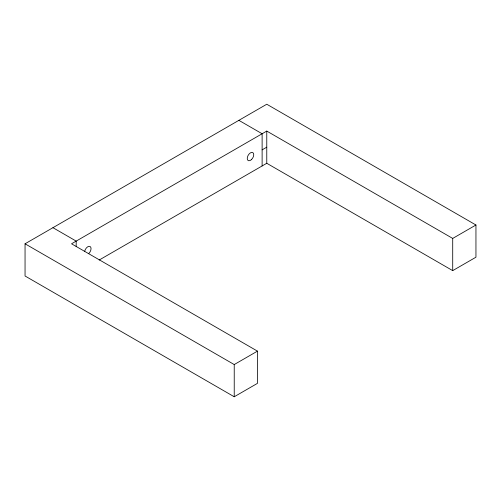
<?xml version="1.0" encoding="UTF-8"?>
<svg xmlns="http://www.w3.org/2000/svg" width="501" height="501" viewBox="0 0 501 501"><rect width="100%" height="100%" fill="white"/><g stroke="black" fill="none" stroke-linecap="round" stroke-linejoin="round"><path stroke-width="0.75" d="M475.95 225.005L452.71 238.426L266.77 131.074L71.537 243.793L257.47 351.138L257.47 383.346L234.23 396.767L25.05 275.995L25.05 243.793L266.77 104.233L475.95 225.005L475.95 257.207L452.71 270.628L266.77 163.276L99.173 260.038M262.123 149.862L266.77 147.175M25.05 243.793L234.23 364.559L257.47 351.138M238.877 120.34L262.123 133.754L262.123 165.963M52.943 227.686L76.183 241.106L76.183 246.473M452.71 238.426L452.71 270.628M266.77 131.074L266.77 163.276M234.23 364.559L234.23 396.767M84.663 251.339A4.603 2.655 -60 0 1 90.105 246.517A4.603 2.655 -60 0 1 88.646 253.644M251.339 159.713A4.603 2.655 -60 0 0 252.798 152.586A4.603 2.655 -60 0 0 247.356 157.408A4.603 2.655 -60 0 0 251.339 159.713"/></g></svg>
